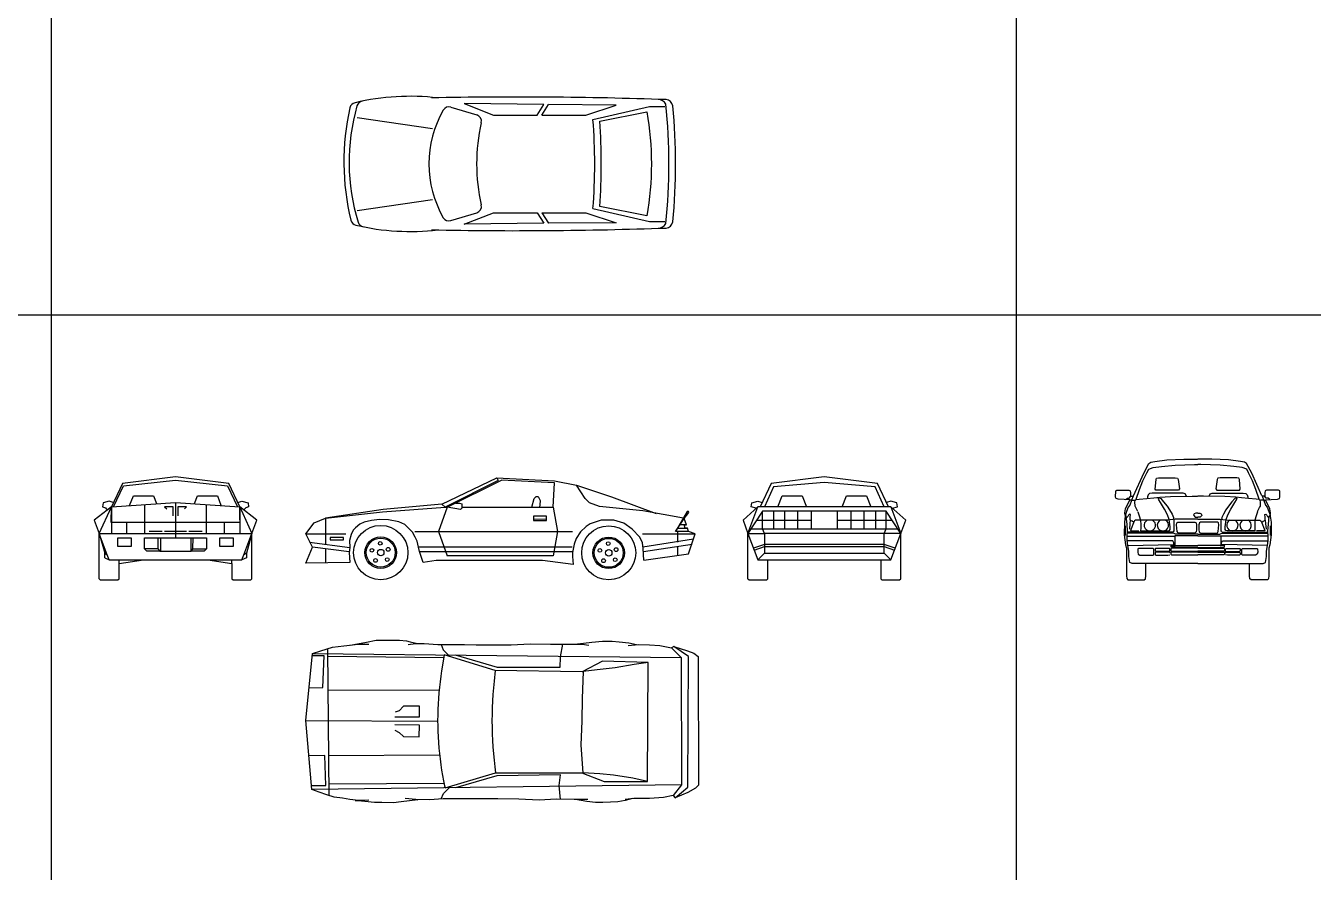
# Model space of a CAD drawing. Header units: millimetres. Extents: x 1343 to 64046, y 44602 to 77982.
# Drawn here: x 15591 to 30364, y 58153 to 67861 of the extents above; entities that cross this region are included whole.
import ezdxf

# ---------------------------------------------------------------- set-up
doc = ezdxf.new("R2010")
doc.units = ezdxf.units.MM
doc.layers.add('www.cad-blocks.net', color=7, linetype='Continuous')

# ---------------------------------------------------------------- blocks, each defined once
blk = doc.blocks.new('A$C38E202BF')
for p, q in [((1227, 1425), (1523, 1336)), ((1379, 1466), (1714, 1333)), ((2295, 1454), (1379, 1466)), ((1714, 1333), (2215, 1333)), ((2215, 1333), (2295, 1454)), ((2269, 1333), (2348, 1454)), ((2269, 1333), (2775, 1333)), ((3122, 1448), (2348, 1454)), ((2775, 1333), (3122, 1448)), ((2857, 1284), (3504, 1433)), ((3477, 1369), (2935, 1261)), ((3504, 1433), (3682, 1433)), ((152, 1305), (1015, 1178)), ((152, 239), (1015, 366)), ((1227, 124), (1523, 213)), ((1379, 82), (1714, 214)), ((1714, 214), (2215, 214)), ((2215, 214), (2295, 93)), ((2269, 214), (2775, 214)), ((2269, 214), (2348, 94)), ((2775, 214), (3122, 99)), ((2857, 261), (3504, 112)), ((3477, 179), (2935, 286)), ((2295, 93), (1379, 82)), ((3122, 99), (2348, 94)), ((3504, 112), (3682, 112))]:
    blk.add_line(p, q)
for centre, radius, start, end in [((762, -1202), 2751, 83.4345, 103.3393), ((224, 1415), 79.6, 101.6058, 162.1821), ((1961, -47852), 49393, 87.9877, 91.1098), ((3595, 1397), 117, 32.4712, 85.6013), ((3693, 1431), 79.6, 6.5101, 87.8881), ((2838, 795), 2839, 167.333, 193.6024), ((2424, 795), 2365, 164.1859, 196.9653), ((145, 1398), 79.6, 103.3393, 165.6548), ((2212, 774), 1237, 150.0774, 209.9226), ((1205, 1352), 76.2, 73.2016, 148.8545), ((1501, 1263), 76.2, 346.3369, 73.2016), ((202, 774), 3329, 349.6897, 10.3103), ((-2843, 774), 6572, 354.0142, 5.9858), ((-2817, 774), 6623, 354.2342, 5.7658), ((3624, 774), 2102, 167.0683, 192.9317), ((-3753, 774), 6630, 355.5593, 4.4081), ((-3710, 774), 6663, 355.7971, 4.2029), ((1501, 286), 76.2, 286.7984, 13.6631), ((1205, 196), 76.2, 211.1455, 286.7984), ((156, 149), 79.6, 195.4059, 256.8844), ((762, 2750), 2751, 256.8844, 276.5655), ((237, 131), 79.6, 199.1174, 258.6751), ((1961, 49401), 49393, 268.8902, 272.0123), ((3595, 152), 117, 274.3987, 327.5288), ((3693, 118), 79.6, 272.1119, 353.4899)]:
    blk.add_arc(centre, radius, start, end)
blk = doc.blocks.new('A$C5B201477')
for p, q in [((1562, 870), (2192, 1171)), ((2210, 1139), (1600, 834)), ((1625, 834), (2245, 1144)), ((2192, 1171), (2210, 1139)), ((2192, 1171), (2855, 1136)), ((2855, 1113), (2245, 1144)), ((2840, 834), (2855, 1113)), ((2855, 1136), (3107, 1085)), ((3107, 1085), (3507, 953)), ((3207, 933), (3107, 1085)), ((2593, 834), (2623, 935)), ((2623, 935), (2644, 957)), ((2644, 957), (2668, 955)), ((2668, 955), (2691, 911)), ((2691, 911), (2688, 862)), ((3258, 882), (3207, 933)), ((3507, 953), (4020, 761)), ((890, 809), (228, 708)), ((228, 708), (882, 779)), ((882, 779), (1600, 834)), ((1562, 870), (890, 809)), ((1625, 834), (1524, 554)), ((1600, 834), (1562, 870)), ((1600, 834), (1625, 834)), ((1778, 808), (1625, 834)), ((1721, 880), (1766, 881)), ((1766, 881), (1791, 872)), ((1791, 821), (1778, 808)), ((1791, 872), (1791, 821)), ((1791, 834), (2840, 834)), ((2688, 862), (2682, 834)), ((2840, 834), (2891, 554)), ((3370, 841), (3258, 882)), ((3869, 790), (3370, 841)), ((4334, 708), (3869, 790)), ((4378, 785), (4242, 554)), ((4343, 705), (4395, 771)), ((4393, 784), (4378, 785)), ((4395, 771), (4393, 784)), ((0, 529), (98, 656)), ((98, 656), (228, 708)), ((228, 708), (228, 407)), ((571, 597), (546, 570)), ((622, 638), (571, 597)), ((671, 662), (622, 638)), ((754, 681), (671, 662)), ((846, 692), (754, 681)), ((949, 690), (846, 692)), ((1069, 665), (949, 690)), ((1136, 636), (1069, 665)), ((1186, 587), (1136, 636)), ((2761, 695), (2610, 693)), ((2612, 731), (2612, 680)), ((2764, 731), (2612, 731)), ((2612, 680), (2764, 680)), ((2764, 680), (2764, 731)), ((3218, 613), (3155, 550)), ((3264, 641), (3218, 613)), ((3389, 685), (3264, 641)), ((3537, 685), (3389, 685)), ((3650, 649), (3537, 685)), ((3747, 583), (3650, 649)), ((4242, 554), (4343, 705)), ((4267, 592), (4381, 592)), ((4369, 631), (4292, 631)), ((4369, 631), (4343, 705)), ((4356, 592), (4343, 631)), ((4343, 631), (4369, 631)), ((4356, 592), (4343, 631)), ((4381, 592), (4356, 592)), ((4394, 554), (4381, 592)), ((76, 377), (0, 529)), ((0, 529), (459, 529)), ((280, 486), (280, 461)), ((433, 486), (280, 486)), ((280, 461), (433, 461)), ((433, 461), (433, 486)), ((520, 522), (502, 452)), ((502, 452), (505, 373)), ((546, 570), (520, 522)), ((1225, 548), (1186, 587)), ((1257, 488), (1225, 548)), ((1252, 555), (3061, 554)), ((1280, 442), (1257, 488)), ((1524, 554), (1625, 275)), ((2891, 554), (2840, 275)), ((3102, 476), (3080, 411)), ((3155, 550), (3102, 476)), ((3835, 490), (3747, 583)), ((3865, 423), (3835, 490)), ((3864, 529), (4470, 529)), ((4450, 465), (3869, 375)), ((4394, 554), (4242, 554)), ((4267, 554), (4267, 434)), ((4470, 529), (4394, 554)), ((4394, 300), (4470, 529)), ((0, 191), (76, 377)), ((43, 431), (505, 373)), ((499, 323), (76, 377)), ((228, 357), (228, 202)), ((505, 373), (499, 315)), ((499, 315), (508, 198)), ((1294, 377), (1280, 442)), ((1306, 325), (1294, 377)), ((3059, 377), (1294, 377)), ((1346, 199), (1306, 325)), ((1309, 326), (3059, 326)), ((3080, 411), (3063, 314)), ((3063, 314), (3063, 269)), ((3874, 361), (3865, 423)), ((3879, 226), (3874, 361)), ((3876, 325), (4433, 411)), ((3879, 226), (4394, 300)), ((4267, 383), (4267, 282)), ((508, 198), (0, 191)), ((1498, 224), (1346, 199)), ((2718, 224), (1498, 224)), ((2840, 275), (1625, 275)), ((3070, 176), (2718, 224)), ((3063, 269), (3070, 176))]:
    blk.add_line(p, q)
for centre, radius in [((861, 313), 312), ((3477, 310), 310), ((861, 313), 181), ((861, 313), 166), ((3477, 310), 181), ((3477, 310), 166), ((760, 339), 21), ((861, 313), 36.9), ((855, 419), 21), ((946, 350), 21.4), ((3376, 337), 21), ((3477, 310), 36.9), ((3471, 416), 21), ((3562, 347), 21.4), ((802, 223), 21.4), ((935, 233), 21), ((3418, 220), 21.4), ((3551, 231), 21)]:
    blk.add_circle(centre, radius)
blk = doc.blocks.new('A$C0F56074B')
for p, q in [((173, 1743), (309, 1784)), ((309, 1784), (437, 1802)), ((437, 1802), (602, 1819)), ((509, 1810), (554, 1816)), ((554, 1816), (699, 1843)), ((602, 1819), (724, 1818)), ((699, 1843), (810, 1867)), ((810, 1867), (883, 1867)), ((883, 1867), (968, 1866)), ((968, 1866), (1077, 1866)), ((1077, 1866), (1157, 1856)), ((1157, 1856), (1200, 1848)), ((1175, 1817), (1260, 1829)), ((1200, 1848), (1284, 1828)), ((1260, 1829), (1358, 1828)), ((1358, 1828), (1516, 1815)), ((1516, 1815), (1711, 1814)), ((1553, 1814), (1577, 1754)), ((1711, 1814), (1821, 1814)), ((1821, 1814), (1955, 1813)), ((1955, 1813), (2175, 1812)), ((2175, 1812), (2357, 1811)), ((2357, 1811), (2577, 1822)), ((2577, 1822), (2808, 1821)), ((2808, 1821), (2991, 1821)), ((2945, 1821), (2918, 1675)), ((2991, 1821), (3174, 1819)), ((3084, 1820), (3187, 1832)), ((3174, 1819), (3247, 1807)), ((3187, 1832), (3284, 1844)), ((3284, 1844), (3406, 1855)), ((3406, 1855), (3515, 1855)), ((3515, 1855), (3597, 1847)), ((3597, 1847), (3706, 1835)), ((3699, 1805), (3820, 1817)), ((3706, 1835), (3794, 1814)), ((3820, 1817), (3943, 1812)), ((3943, 1812), (4064, 1803)), ((4064, 1803), (4198, 1778)), ((4223, 1791), (4198, 1778)), ((4198, 1778), (4307, 1668)), ((4392, 1679), (4223, 1791)), ((4223, 1791), (4382, 1744)), ((0, 944), (77, 1712)), ((211, 1687), (74, 1686)), ((77, 1712), (173, 1743)), ((77, 1712), (4307, 1668)), ((197, 1321), (211, 1687)), ((251, 1767), (265, 82)), ((253, 1683), (1584, 1665)), ((1588, 1697), (1571, 1577)), ((1577, 1754), (1633, 1696)), ((2173, 1519), (1588, 1697)), ((2201, 1552), (1717, 1695)), ((2918, 1675), (2917, 1552)), ((4307, 1668), (4313, 205)), ((4382, 1744), (4454, 1716)), ((4386, 180), (4392, 1679)), ((4454, 1716), (4503, 1679)), ((4503, 1679), (4508, 204)), ((1560, 1515), (1549, 1453)), ((1571, 1577), (1560, 1515)), ((2173, 1519), (2161, 1394)), ((3172, 1502), (2173, 1519)), ((2917, 1552), (2201, 1552)), ((3405, 1623), (3172, 1502)), ((3184, 1508), (3172, 1198)), ((3344, 1526), (3184, 1508)), ((3551, 1549), (3344, 1526)), ((3929, 1609), (3405, 1623)), ((3770, 1585), (3551, 1549)), ((3929, 1609), (3770, 1585)), ((3923, 244), (3929, 1609)), ((1542, 1387), (1535, 1325)), ((1549, 1453), (1542, 1387)), ((2161, 1394), (2153, 1320)), ((37, 1318), (197, 1321)), ((1531, 1290), (255, 1292)), ((1524, 1197), (1520, 1135)), ((1527, 1263), (1524, 1197)), ((1535, 1325), (1527, 1263)), ((2148, 1242), (2144, 1168)), ((2153, 1320), (2148, 1242)), ((3172, 1198), (3170, 942)), ((1072, 1056), (1025, 1041)), ((1122, 1107), (1072, 1056)), ((1306, 1109), (1122, 1107)), ((1305, 986), (1306, 1109)), ((1520, 1135), (1516, 1069)), ((1516, 1069), (1516, 1007)), ((2144, 1168), (2140, 1089)), ((2140, 1089), (2140, 1015)), ((0, 944), (1513, 937)), ((70, 152), (0, 944)), ((1304, 892), (1023, 893)), ((1024, 987), (1305, 986)), ((1303, 758), (1304, 892)), ((1516, 1007), (1513, 945)), ((1513, 945), (1516, 883)), ((2140, 1015), (2136, 941)), ((2136, 941), (2140, 868)), ((3170, 942), (3157, 661)), ((1023, 833), (1072, 808)), ((1072, 808), (1121, 759)), ((1121, 759), (1303, 758)), ((1516, 883), (1516, 821)), ((1516, 821), (1520, 756)), ((1520, 756), (1524, 693)), ((2140, 868), (2140, 793)), ((2140, 793), (2144, 715)), ((1524, 693), (1527, 627)), ((1527, 627), (1535, 566)), ((2144, 715), (2148, 641)), ((2148, 641), (2153, 562)), ((3157, 661), (3180, 344)), ((218, 541), (34, 540)), ((229, 199), (218, 541)), ((1537, 545), (260, 540)), ((1535, 566), (1542, 503)), ((1542, 503), (1549, 437)), ((2153, 562), (2161, 488)), ((2161, 488), (2170, 414)), ((1549, 437), (1560, 375)), ((1560, 375), (1571, 313)), ((1571, 313), (1582, 251)), ((1601, 171), (2176, 345)), ((2192, 308), (1719, 172)), ((2170, 414), (2176, 345)), ((2176, 345), (3168, 344)), ((2923, 321), (2192, 308)), ((2910, 199), (2923, 321)), ((3168, 344), (3423, 246)), ((3375, 331), (3180, 344)), ((3533, 318), (3375, 331)), ((3753, 281), (3533, 318)), ((66, 200), (229, 199)), ((4313, 205), (70, 152)), ((154, 121), (70, 152)), ((1587, 220), (265, 213)), ((1581, 108), (1645, 171)), ((1582, 251), (1593, 196)), ((1593, 196), (1601, 171)), ((2922, 40), (2910, 199)), ((3423, 246), (3923, 244)), ((3923, 244), (3753, 281)), ((4313, 205), (4215, 83)), ((4239, 59), (4386, 180)), ((4471, 167), (4385, 119)), ((4508, 204), (4471, 167)), ((241, 90), (154, 121)), ((325, 65), (241, 90)), ((423, 52), (325, 65)), ((508, 40), (423, 52)), ((606, 27), (508, 40)), ((568, 28), (606, 27)), ((788, 2), (568, 28)), ((679, 27), (606, 27)), ((724, 32), (679, 27)), ((874, 2), (788, 2)), ((1009, 0), (874, 2)), ((1097, 10), (1009, 0)), ((1287, 35), (1097, 10)), ((1264, 37), (1142, 49)), ((1422, 36), (1264, 37)), ((1265, 37), (1287, 35)), ((1577, 44), (1422, 36)), ((1556, 44), (1581, 108)), ((1740, 46), (1577, 44)), ((1984, 45), (1740, 46)), ((2203, 44), (1984, 45)), ((2447, 43), (2203, 44)), ((2678, 29), (2447, 43)), ((2873, 41), (2678, 29)), ((3080, 40), (2873, 41)), ((3239, 39), (3080, 40)), ((3227, 15), (3095, 40)), ((3324, 2), (3227, 15)), ((3410, 2), (3324, 2)), ((3496, 6), (3410, 2)), ((3580, 13), (3496, 6)), ((3666, 25), (3580, 13)), ((3751, 49), (3666, 25)), ((3764, 49), (3666, 37)), ((3861, 48), (3764, 49)), ((3946, 48), (3861, 48)), ((4105, 60), (3946, 48)), ((4215, 83), (4105, 60)), ((4215, 83), (4239, 59)), ((4385, 119), (4239, 59))]:
    blk.add_line(p, q)
blk = doc.blocks.new('A$C5ECE2242')
for p, q in [((324, 1105), (197, 838)), ((222, 838), (337, 1079)), ((933, 1181), (324, 1105)), ((337, 1079), (933, 1143)), ((1543, 1105), (933, 1181)), ((933, 1143), (1530, 1079)), ((1530, 1079), (1644, 838)), ((1670, 838), (1543, 1105)), ((171, 902), (101, 882)), ((219, 887), (171, 902)), ((197, 838), (933, 889)), ((406, 854), (451, 965)), ((451, 965), (679, 965)), ((679, 965), (716, 875)), ((933, 889), (933, 482)), ((933, 889), (1670, 838)), ((1151, 875), (1187, 965)), ((1187, 965), (1416, 965)), ((1416, 965), (1453, 855)), ((1647, 887), (1695, 902)), ((1695, 902), (1765, 882)), ((197, 838), (0, 686)), ((57, 533), (197, 838)), ((101, 882), (95, 838)), ((95, 838), (128, 828)), ((128, 828), (149, 801)), ((196, 658), (197, 838)), ((197, 838), (197, 533)), ((579, 865), (578, 533)), ((908, 838), (806, 838)), ((806, 838), (832, 813)), ((908, 736), (908, 838)), ((1060, 838), (959, 838)), ((959, 838), (959, 736)), ((1035, 813), (1060, 838)), ((1289, 533), (1287, 865)), ((1670, 838), (1670, 658)), ((1867, 686), (1670, 838)), ((1670, 838), (1810, 533)), ((1674, 534), (1670, 838)), ((1739, 828), (1717, 803)), ((1771, 838), (1739, 828)), ((1765, 882), (1771, 838)), ((0, 686), (57, 533)), ((1670, 658), (196, 658)), ((375, 533), (375, 660)), ((1492, 660), (1492, 533)), ((1810, 533), (1867, 686)), ((150, 289), (57, 533)), ((57, 533), (121, 305)), ((57, 533), (1810, 533)), ((57, 13), (57, 533)), ((273, 381), (273, 482)), ((273, 482), (425, 482)), ((425, 482), (425, 381)), ((578, 355), (578, 482)), ((578, 482), (933, 482)), ((629, 559), (781, 559)), ((734, 355), (734, 482)), ((759, 482), (759, 324)), ((806, 559), (1060, 559)), ((933, 482), (1289, 482)), ((1086, 559), (1238, 559)), ((1107, 482), (1107, 324)), ((1133, 355), (1136, 482)), ((1289, 482), (1289, 355)), ((1441, 381), (1441, 482)), ((1441, 482), (1594, 482)), ((1594, 482), (1594, 381)), ((1717, 289), (1810, 533)), ((1810, 533), (1746, 305)), ((1810, 13), (1810, 533)), ((121, 305), (150, 289)), ((121, 254), (121, 305)), ((425, 381), (273, 381)), ((734, 355), (578, 355)), ((603, 330), (578, 355)), ((754, 330), (603, 330)), ((759, 324), (734, 355)), ((759, 324), (754, 330)), ((1107, 324), (759, 324)), ((1113, 330), (1107, 324)), ((1113, 330), (1133, 355)), ((1263, 330), (1113, 330)), ((1133, 355), (1289, 355)), ((1289, 355), (1263, 330)), ((1594, 381), (1441, 381)), ((1746, 305), (1717, 289)), ((1746, 305), (1746, 254)), ((121, 254), (171, 228)), ((171, 228), (150, 289)), ((171, 228), (1695, 228)), ((286, 188), (565, 228)), ((286, 13), (286, 228)), ((1302, 228), (1581, 188)), ((1581, 188), (1581, 228)), ((1581, 188), (1581, 13)), ((1695, 228), (1717, 289)), ((1746, 254), (1695, 228)), ((57, 13), (70, 0)), ((273, 0), (286, 13)), ((1581, 13), (1594, 0)), ((1797, 0), (1810, 13)), ((70, 0), (273, 0)), ((1594, 0), (1797, 0))]:
    blk.add_line(p, q)
blk = doc.blocks.new('A$C61E16C54')
for p, q in [((324, 1105), (197, 838)), ((349, 1067), (248, 838)), ((933, 1181), (324, 1105)), ((933, 1117), (349, 1067)), ((1543, 1105), (933, 1181)), ((1517, 1067), (933, 1117)), ((1619, 838), (1517, 1067)), ((1670, 838), (1543, 1105)), ((101, 882), (171, 902)), ((171, 902), (219, 887)), ((400, 838), (451, 965)), ((451, 965), (679, 965)), ((679, 965), (730, 838)), ((1136, 838), (1187, 965)), ((1187, 965), (1416, 965)), ((1416, 965), (1467, 838)), ((1695, 902), (1647, 887)), ((1765, 882), (1695, 902)), ((171, 838), (0, 686)), ((57, 533), (171, 838)), ((222, 787), (57, 533)), ((95, 838), (101, 882)), ((151, 821), (95, 838)), ((197, 838), (171, 838)), ((1695, 838), (171, 838)), ((222, 584), (222, 787)), ((1644, 787), (222, 787)), ((348, 787), (348, 583)), ((476, 787), (476, 584)), ((629, 584), (629, 787)), ((781, 787), (781, 584)), ((1086, 584), (1086, 787)), ((1238, 787), (1238, 584)), ((1390, 584), (1390, 787)), ((1523, 583), (1523, 784)), ((1644, 584), (1644, 787)), ((1810, 533), (1644, 787)), ((1695, 838), (1670, 838)), ((1867, 686), (1695, 838)), ((1695, 838), (1810, 533)), ((1715, 821), (1771, 838)), ((1771, 838), (1765, 882)), ((0, 686), (57, 533)), ((156, 686), (781, 686)), ((1086, 686), (1711, 686)), ((1810, 533), (1867, 686)), ((57, 533), (248, 533)), ((57, 533), (171, 228)), ((57, 13), (57, 533)), ((90, 584), (1777, 584)), ((248, 533), (222, 584)), ((248, 533), (248, 381)), ((1619, 533), (248, 533)), ((1619, 533), (1644, 584)), ((1619, 305), (1619, 533)), ((1810, 533), (1619, 533)), ((1695, 228), (1810, 533)), ((1810, 13), (1810, 533)), ((248, 406), (120, 365)), ((129, 341), (248, 381)), ((171, 228), (248, 305)), ((1619, 406), (248, 406)), ((248, 381), (248, 305)), ((248, 381), (1619, 381)), ((248, 305), (1619, 305)), ((1747, 365), (1619, 406)), ((1619, 381), (1738, 341)), ((1619, 305), (1695, 228)), ((171, 228), (1695, 228)), ((286, 13), (286, 228)), ((1581, 228), (1581, 13)), ((57, 13), (70, 0)), ((70, 0), (273, 0)), ((273, 0), (286, 13)), ((1581, 13), (1594, 0)), ((1594, 0), (1797, 0)), ((1797, 0), (1810, 13))]:
    blk.add_line(p, q)
blk = doc.blocks.new('A$C1B9F46DF')
for p, q in [((325, 1224), (384, 1333)), ((384, 1333), (408, 1350)), ((408, 1350), (454, 1359)), ((454, 1359), (590, 1378)), ((590, 1378), (784, 1383)), ((784, 1383), (899, 1386)), ((899, 1386), (941, 1386)), ((990, 1386), (947, 1386)), ((1105, 1383), (990, 1386)), ((1298, 1378), (1105, 1383)), ((1435, 1359), (1298, 1378)), ((1481, 1350), (1435, 1359)), ((1505, 1333), (1481, 1350)), ((1564, 1224), (1505, 1333)), ((208, 963), (325, 1224)), ((316, 1136), (362, 1228)), ((362, 1228), (382, 1268)), ((382, 1268), (432, 1289)), ((432, 1289), (530, 1301)), ((530, 1301), (686, 1315)), ((686, 1315), (907, 1322)), ((907, 1322), (944, 1322)), ((981, 1322), (945, 1322)), ((1203, 1315), (981, 1322)), ((1358, 1301), (1203, 1315)), ((1456, 1289), (1358, 1301)), ((1507, 1268), (1456, 1289)), ((1526, 1228), (1507, 1268)), ((1573, 1136), (1526, 1228)), ((1681, 963), (1564, 1224)), ((237, 925), (277, 1037)), ((277, 1037), (316, 1136)), ((455, 1039), (466, 1150)), ((463, 1028), (455, 1039)), ((466, 1150), (472, 1165)), ((472, 1165), (496, 1170)), ((496, 1170), (686, 1170)), ((686, 1170), (711, 1168)), ((711, 1168), (722, 1152)), ((722, 1152), (736, 1046)), ((736, 1046), (723, 1028)), ((1166, 1152), (1152, 1046)), ((1152, 1046), (1165, 1028)), ((1177, 1168), (1166, 1152)), ((1202, 1170), (1177, 1168)), ((1392, 1170), (1202, 1170)), ((1417, 1165), (1392, 1170)), ((1423, 1150), (1417, 1165)), ((1433, 1039), (1423, 1150)), ((1425, 1028), (1433, 1039)), ((1612, 1037), (1573, 1136)), ((1651, 925), (1612, 1037)), ((0, 950), (4, 1021)), ((8, 934), (0, 950)), ((4, 1021), (17, 1030)), ((30, 926), (8, 934)), ((17, 1030), (153, 1030)), ((101, 921), (30, 926)), ((165, 917), (101, 921)), ((116, 815), (165, 917)), ((117, 921), (137, 937)), ((137, 937), (158, 937)), ((153, 1030), (170, 1022)), ((158, 937), (172, 958)), ((186, 914), (167, 916)), ((183, 909), (167, 858)), ((170, 1022), (174, 999)), ((174, 999), (174, 959)), ((174, 959), (204, 959)), ((204, 959), (186, 914)), ((188, 914), (226, 913)), ((224, 894), (227, 910)), ((225, 847), (224, 894)), ((227, 910), (238, 923)), ((238, 923), (271, 925)), ((271, 925), (362, 934)), ((362, 934), (441, 941)), ((377, 975), (368, 951)), ((368, 951), (368, 938)), ((392, 989), (377, 975)), ((423, 996), (392, 989)), ((779, 996), (423, 996)), ((441, 941), (509, 947)), ((723, 1028), (463, 1028)), ((491, 941), (503, 942)), ((499, 917), (491, 941)), ((517, 886), (499, 917)), ((503, 942), (520, 932)), ((509, 947), (632, 955)), ((520, 932), (553, 895)), ((553, 895), (592, 845)), ((632, 955), (879, 960)), ((801, 986), (779, 996)), ((814, 960), (801, 986)), ((879, 960), (943, 960)), ((1009, 960), (946, 960)), ((1257, 955), (1009, 960)), ((1075, 960), (1088, 986)), ((1088, 986), (1109, 996)), ((1109, 996), (1465, 996)), ((1165, 1028), (1425, 1028)), ((1380, 947), (1257, 955)), ((1335, 895), (1297, 845)), ((1369, 932), (1335, 895)), ((1386, 942), (1369, 932)), ((1371, 886), (1389, 917)), ((1447, 941), (1380, 947)), ((1398, 941), (1386, 942)), ((1389, 917), (1398, 941)), ((1527, 934), (1447, 941)), ((1465, 996), (1496, 989)), ((1496, 989), (1512, 975)), ((1512, 975), (1521, 951)), ((1521, 951), (1521, 938)), ((1617, 925), (1527, 934)), ((1651, 923), (1617, 925)), ((1661, 910), (1651, 923)), ((1665, 894), (1661, 910)), ((1701, 914), (1663, 913)), ((1663, 847), (1665, 894)), ((1684, 959), (1703, 914)), ((1715, 959), (1684, 959)), ((1703, 914), (1722, 916)), ((1705, 909), (1721, 858)), ((1719, 1022), (1714, 999)), ((1714, 999), (1715, 959)), ((1731, 937), (1716, 958)), ((1735, 1030), (1719, 1022)), ((1723, 917), (1788, 921)), ((1773, 815), (1723, 917)), ((1751, 937), (1731, 937)), ((1872, 1030), (1735, 1030)), ((1772, 921), (1751, 937)), ((1788, 921), (1859, 926)), ((1859, 926), (1881, 934)), ((1885, 1021), (1872, 1030)), ((1881, 934), (1888, 950)), ((1888, 950), (1885, 1021)), ((108, 769), (116, 815)), ((113, 743), (108, 769)), ((115, 741), (111, 731)), ((127, 784), (114, 745)), ((125, 729), (115, 741)), ((148, 832), (127, 784)), ((152, 744), (143, 725)), ((167, 858), (148, 832)), ((163, 754), (152, 744)), ((173, 750), (163, 754)), ((170, 720), (173, 750)), ((235, 830), (225, 847)), ((257, 786), (235, 830)), ((259, 780), (274, 736)), ((564, 811), (517, 886)), ((599, 746), (564, 811)), ((592, 845), (621, 804)), ((617, 693), (599, 746)), ((621, 804), (650, 753)), ((650, 753), (666, 715)), ((905, 758), (897, 743)), ((897, 743), (898, 737)), ((922, 766), (905, 758)), ((944, 766), (922, 766)), ((944, 766), (967, 766)), ((967, 766), (983, 758)), ((983, 758), (992, 743)), ((992, 743), (991, 737)), ((1239, 753), (1222, 715)), ((1268, 804), (1239, 753)), ((1297, 845), (1268, 804)), ((1272, 693), (1289, 746)), ((1289, 746), (1325, 811)), ((1325, 811), (1371, 886)), ((1629, 780), (1614, 736)), ((1632, 786), (1654, 830)), ((1654, 830), (1663, 847)), ((1715, 750), (1725, 754)), ((1719, 720), (1715, 750)), ((1721, 858), (1740, 832)), ((1725, 754), (1736, 744)), ((1736, 744), (1745, 725)), ((1740, 832), (1761, 784)), ((1761, 784), (1774, 745)), ((1763, 729), (1774, 741)), ((1781, 769), (1773, 815)), ((1774, 741), (1777, 731)), ((1775, 743), (1781, 769)), ((103, 662), (101, 515)), ((111, 731), (103, 662)), ((113, 620), (113, 507)), ((133, 635), (125, 729)), ((143, 725), (129, 713)), ((139, 562), (133, 635)), ((166, 648), (161, 581)), ((169, 683), (166, 648)), ((169, 691), (170, 720)), ((172, 680), (169, 691)), ((192, 673), (172, 680)), ((206, 655), (181, 586)), ((208, 662), (192, 673)), ((219, 676), (206, 655)), ((232, 683), (219, 676)), ((600, 683), (232, 683)), ((274, 736), (288, 683)), ((288, 683), (290, 633)), ((290, 594), (288, 562)), ((290, 633), (290, 594)), ((687, 695), (600, 683)), ((621, 663), (617, 693)), ((628, 610), (621, 663)), ((629, 579), (628, 610)), ((666, 715), (672, 687)), ((674, 588), (674, 684)), ((944, 697), (687, 695)), ((700, 630), (706, 653)), ((708, 554), (700, 630)), ((706, 653), (716, 663)), ((716, 663), (912, 663)), ((898, 737), (917, 721)), ((912, 663), (925, 654)), ((917, 721), (944, 721)), ((925, 654), (931, 631)), ((931, 631), (931, 574)), ((971, 721), (944, 721)), ((944, 697), (1201, 695)), ((964, 654), (957, 631)), ((957, 631), (957, 574)), ((977, 663), (964, 654)), ((991, 737), (971, 721)), ((1172, 663), (977, 663)), ((1183, 653), (1172, 663)), ((1181, 554), (1188, 630)), ((1188, 630), (1183, 653)), ((1201, 695), (1289, 683)), ((1214, 588), (1214, 684)), ((1222, 715), (1216, 687)), ((1259, 579), (1261, 610)), ((1261, 610), (1267, 663)), ((1267, 663), (1272, 693)), ((1289, 683), (1657, 683)), ((1600, 683), (1599, 633)), ((1599, 633), (1599, 594)), ((1599, 594), (1601, 562)), ((1614, 736), (1600, 683)), ((1657, 683), (1669, 676)), ((1669, 676), (1682, 655)), ((1680, 662), (1697, 673)), ((1682, 655), (1708, 586)), ((1697, 673), (1716, 680)), ((1716, 680), (1720, 691)), ((1720, 691), (1719, 720)), ((1720, 683), (1723, 648)), ((1723, 648), (1728, 581)), ((1745, 725), (1759, 713)), ((1749, 562), (1755, 635)), ((1755, 635), (1763, 729)), ((1775, 620), (1775, 507)), ((1777, 731), (1786, 662)), ((1786, 662), (1788, 515)), ((101, 515), (117, 403)), ((136, 501), (139, 562)), ((136, 450), (136, 501)), ((142, 395), (136, 450)), ((141, 503), (680, 503)), ((662, 549), (142, 549)), ((666, 535), (142, 535)), ((659, 448), (143, 448)), ((181, 586), (175, 563)), ((175, 563), (269, 563)), ((288, 562), (568, 562)), ((571, 563), (604, 563)), ((604, 563), (621, 568)), ((621, 568), (629, 579)), ((671, 423), (659, 448)), ((666, 551), (675, 562)), ((691, 524), (666, 535)), ((675, 562), (674, 588)), ((680, 503), (680, 400)), ((685, 506), (682, 504)), ((944, 506), (685, 506)), ((944, 524), (691, 524)), ((719, 540), (708, 554)), ((735, 536), (719, 540)), ((909, 536), (735, 536)), ((928, 552), (911, 536)), ((931, 574), (928, 552)), ((944, 524), (1198, 524)), ((944, 506), (1203, 506)), ((957, 574), (960, 552)), ((960, 552), (978, 536)), ((980, 536), (1154, 536)), ((1154, 536), (1170, 540)), ((1170, 540), (1181, 554)), ((1198, 524), (1223, 535)), ((1203, 506), (1207, 504)), ((1208, 503), (1208, 400)), ((1748, 503), (1208, 503)), ((1213, 562), (1214, 588)), ((1223, 551), (1213, 562)), ((1217, 423), (1230, 448)), ((1223, 535), (1747, 535)), ((1226, 549), (1746, 549)), ((1230, 448), (1745, 448)), ((1267, 568), (1259, 579)), ((1284, 563), (1267, 568)), ((1317, 563), (1284, 563)), ((1601, 562), (1321, 562)), ((1714, 563), (1619, 563)), ((1708, 586), (1714, 563)), ((1746, 395), (1752, 450)), ((1752, 501), (1749, 562)), ((1752, 450), (1752, 501)), ((1788, 515), (1772, 403)), ((117, 403), (128, 363)), ((128, 363), (128, 46)), ((153, 328), (142, 395)), ((143, 396), (667, 404)), ((153, 269), (153, 328)), ((257, 355), (256, 319)), ((256, 319), (263, 296)), ((264, 359), (257, 355)), ((263, 296), (282, 285)), ((430, 359), (264, 359)), ((439, 352), (430, 359)), ((439, 290), (439, 352)), ((461, 361), (456, 355)), ((456, 355), (456, 333)), ((456, 333), (464, 324)), ((464, 319), (456, 311)), ((456, 311), (456, 292)), ((619, 361), (461, 361)), ((464, 324), (464, 319)), ((618, 326), (466, 326)), ((618, 318), (466, 318)), ((624, 353), (619, 361)), ((624, 316), (624, 353)), ((627, 305), (624, 316)), ((645, 362), (637, 355)), ((637, 355), (637, 333)), ((637, 333), (644, 328)), ((645, 319), (637, 311)), ((637, 311), (637, 293)), ((638, 400), (643, 389)), ((638, 378), (638, 400)), ((645, 373), (638, 378)), ((643, 389), (678, 389)), ((644, 328), (943, 328)), ((944, 373), (645, 373)), ((944, 362), (645, 362)), ((944, 319), (645, 319)), ((671, 402), (671, 423)), ((680, 400), (671, 402)), ((679, 399), (679, 387)), ((679, 387), (688, 394)), ((688, 394), (944, 394)), ((1200, 394), (944, 394)), ((944, 373), (1244, 373)), ((944, 362), (1244, 362)), ((944, 319), (1244, 319)), ((1244, 328), (946, 328)), ((1209, 387), (1200, 394)), ((1208, 400), (1217, 402)), ((1209, 399), (1209, 387)), ((1246, 389), (1210, 389)), ((1217, 402), (1217, 423)), ((1745, 396), (1221, 404)), ((1244, 373), (1250, 378)), ((1244, 362), (1251, 355)), ((1251, 333), (1244, 328)), ((1244, 319), (1251, 311)), ((1250, 400), (1246, 389)), ((1250, 378), (1250, 400)), ((1251, 355), (1251, 333)), ((1251, 311), (1251, 293)), ((1261, 305), (1265, 316)), ((1265, 353), (1269, 361)), ((1265, 316), (1265, 353)), ((1269, 361), (1427, 361)), ((1270, 326), (1423, 326)), ((1270, 318), (1423, 318)), ((1432, 333), (1424, 324)), ((1424, 324), (1424, 319)), ((1424, 319), (1432, 311)), ((1427, 361), (1432, 355)), ((1432, 355), (1432, 333)), ((1432, 311), (1432, 292)), ((1449, 352), (1459, 359)), ((1449, 290), (1449, 352)), ((1459, 359), (1624, 359)), ((1626, 296), (1607, 285)), ((1624, 359), (1632, 355)), ((1633, 319), (1626, 296)), ((1632, 355), (1633, 319)), ((1735, 328), (1746, 395)), ((1735, 269), (1735, 328)), ((1772, 403), (1761, 363)), ((1761, 363), (1761, 46)), ((165, 198), (153, 269)), ((192, 188), (165, 198)), ((944, 188), (192, 188)), ((282, 285), (430, 285)), ((351, 46), (351, 182)), ((430, 285), (439, 290)), ((456, 292), (462, 283)), ((462, 283), (602, 283)), ((602, 283), (624, 286)), ((637, 293), (643, 286)), ((643, 286), (944, 286)), ((1245, 286), (944, 286)), ((944, 188), (1697, 188)), ((1251, 293), (1245, 286)), ((1287, 283), (1265, 286)), ((1427, 283), (1287, 283)), ((1432, 292), (1427, 283)), ((1459, 285), (1449, 290)), ((1607, 285), (1459, 285)), ((1538, 46), (1538, 182)), ((1697, 188), (1724, 198)), ((1724, 198), (1735, 269)), ((128, 46), (130, 17)), ((130, 17), (141, 0)), ((329, 0), (345, 13)), ((345, 13), (351, 46)), ((1543, 13), (1538, 46)), ((1559, 0), (1543, 13)), ((1758, 17), (1748, 0)), ((1761, 46), (1758, 17)), ((141, 0), (329, 0)), ((1748, 0), (1559, 0))]:
    blk.add_line(p, q)
for centre in [(395, 626), (545, 626), (1343, 626), (1494, 626)]:
    blk.add_arc(centre, 65.1, 117.7038, 62.2962)
blk = doc.blocks.new('FORMAT')
at = {"layer": 'www.cad-blocks.net', "color": 155, "true_color": 0x546d8e}
for p, q in [((15881, 77354), (15881, 44990)), ((26955, 77354), (26955, 44990)), ((64046, 64541), (3581, 64541))]:
    blk.add_line(p, q, dxfattribs=at)

msp = doc.modelspace()

# ---------------------------------------------------------------- block references
for name, p in [('A$C38E202BF', (19242, 65503)), ('A$C1B9F46DF', (28094, 61506)), ('A$C5ECE2242', (16376, 61506)), ('A$C5B201477', (18803, 61506)), ('A$C61E16C54', (23821, 61506)), ('A$C0F56074B', (18803, 58949))]:
    msp.add_blockref(name, p)
at = {"layer": 'www.cad-blocks.net'}
msp.add_blockref('FORMAT', (0, 0), dxfattribs=at)

doc.saveas('drawing.dxf')
